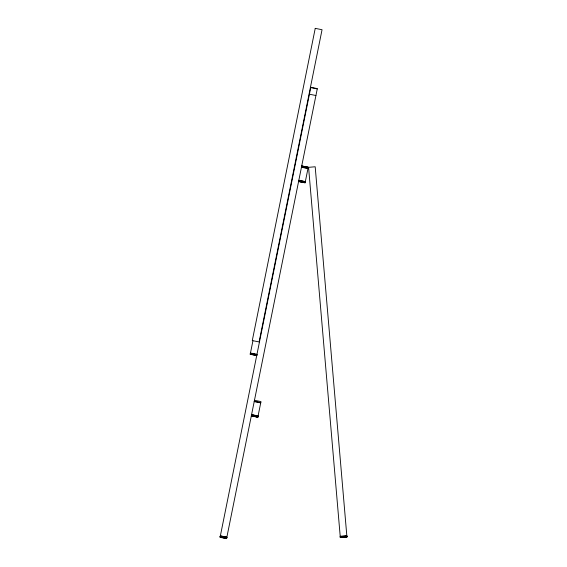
<?xml version="1.0" encoding="UTF-8"?>
<svg xmlns="http://www.w3.org/2000/svg" width="567" height="567" viewBox="0 0 567 567"><rect width="100%" height="100%" fill="white"/><g stroke="black" fill="none" stroke-linecap="round" stroke-linejoin="round"><path stroke-width="0.85" d="M252.917 340.866L250.203 354.311L256.716 355.573M340.207 536.276L346.82 535.709M340.235 536.588L346.848 536.021M340.25 536.807L346.862 536.24M340.264 536.977L346.876 536.41M340.278 537.133L346.891 536.566M340.292 537.268L346.905 536.701M340.313 537.481L346.919 536.914M346.926 536.984L340.32 537.601L308.576 167.336L315.188 166.769L346.933 537.034M310.751 87.594L317.258 88.906M309.419 94.207L315.925 95.518M301.516 166.989L308.023 168.3M301.467 167.244L307.966 168.555M298.837 180.271L305.344 181.582M298.802 180.434L305.308 181.745M298.766 180.604L305.273 181.915M298.738 180.767L305.244 182.078M298.703 180.923L305.209 182.234M298.674 181.071L305.181 182.383M298.646 181.199L305.152 182.51M298.625 181.32L305.131 182.631M298.603 181.412L305.11 182.723M298.582 181.539L305.089 182.85L308.228 167.265L307.47 167.109M250.465 353.007L256.971 354.318M250.408 353.312L256.908 354.623M250.359 353.539L256.865 354.85M250.331 353.702L256.83 355.013M250.295 353.851L256.801 355.162M250.267 353.985L256.773 355.296M250.245 354.099L256.731 355.502M254.47 400.288L260.976 401.599L257.829 417.213L251.323 415.902L257.843 417.135M254.264 401.33L260.77 402.641M254.214 401.578L260.721 402.889M251.585 414.612L258.091 415.923M251.55 414.775L258.056 416.086M251.521 414.938L258.02 416.249M251.486 415.101L257.992 416.412M251.457 415.264L257.957 416.575M251.422 415.405L257.928 416.717M251.401 415.54L257.9 416.851M251.372 415.654L257.857 417.064M220.372 535.836L226.878 537.147M220.336 536.006L226.843 537.318M220.308 536.169L226.807 537.481M220.272 536.325L226.779 537.636M220.244 536.474L226.75 537.785M220.216 536.609L226.722 537.92M220.173 536.829L226.701 538.04M220.159 536.906L226.651 538.267L220.138 536.992M220.932 537.247L225 538.062M315.238 28.35L252.287 340.569L259.098 341.944L322.049 29.725L315.238 28.35M310.815 87.304L220.067 537.332L226.573 538.65L317.314 88.615L310.815 87.304M308.228 167.265L301.722 165.954L308.228 167.265"/></g></svg>
